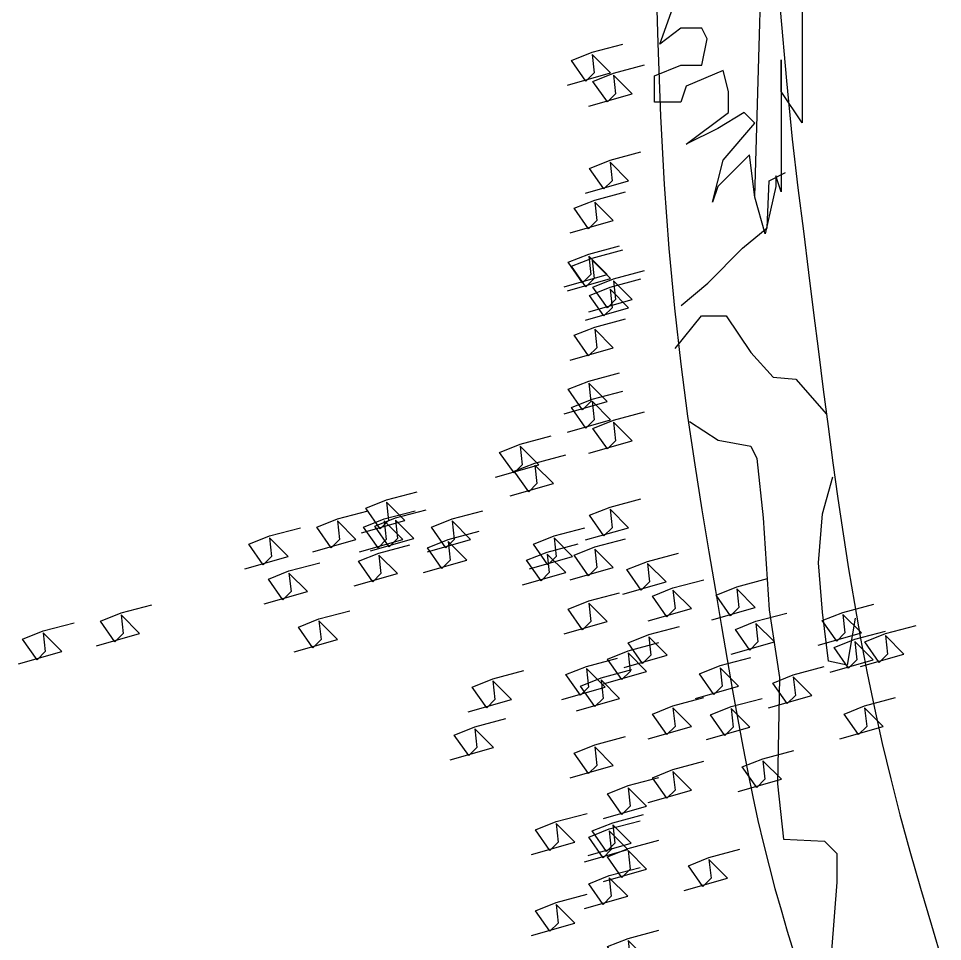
# Model space of a CAD drawing. Header units: metres. Extents: x -109 to 591, y -5 to 592.
# Drawn here: x 474.5478 to 475.0271, y 7.3608 to 7.8392 of the extents above; entities that cross this region are included whole.
import ezdxf

# ---------------------------------------------------------------- set-up
doc = ezdxf.new("R2010")
doc.units = ezdxf.units.M
doc.header["$LTSCALE"] = 0.03
doc.layers.add('ARBOLES', color=118, linetype='Continuous')
doc.layers.add('Areas verdes', color=74, linetype='Continuous')

# ---------------------------------------------------------------- blocks, each defined once
blk = doc.blocks.new('palm1')
at = {"layer": 'ARBOLES', "color": 108}
for points in [[(296.1508, 20.09804), (296.14472, 20.30457)], [(296.12345, 20.23775), (296.12345, 20.18612), (296.12345, 20.16486), (296.12345, 20.14056), (296.13561, 20.15856), (296.13561, 20.17678), (296.13561, 20.14337), (296.13561, 20.10085), (296.13865, 20.10997), (296.13865, 20.10389), (296.14473, 20.07656), (296.15081, 20.09782), (296.15385, 20.12211), (296.17208, 20.10389), (296.17512, 20.09478), (296.16904, 20.11908), (296.15081, 20.14034), (296.15689, 20.14641), (296.17208, 20.1373), (296.19032, 20.12819), (296.166, 20.14641), (296.166, 20.15856), (296.16904, 20.17071), (296.19032, 20.1616), (296.19336, 20.15249), (296.20855, 20.15249), (296.20855, 20.16767), (296.19336, 20.17375), (296.1812, 20.17375), (296.17816, 20.18893), (296.1812, 20.19501), (296.19336, 20.19501), (296.20551, 20.18589), (296.19032, 20.22841)]]:
    blk.add_lwpolyline(points, dxfattribs=at)
at = {"layer": 'ARBOLES', "color": 33}
for points in [[(296.2079, 20.23137), (296.20673, 20.18637), (296.20511, 20.14435), (296.20295, 20.10506), (296.20021, 20.06825), (296.19697, 20.0338), (296.19334, 20.0016), (296.18945, 19.97158), (296.1854, 19.94362), (296.18132, 19.91763), (296.17731, 19.89353), (296.17349, 19.87121), (296.16996, 19.85056), (296.16667, 19.83142), (296.16357, 19.81363), (296.16061, 19.797), (296.15772, 19.78137), (296.15485, 19.76657), (296.15195, 19.75242), (296.14895, 19.73874), (296.14581, 19.7254), (296.14253, 19.71237), (296.13914, 19.69965), (296.13565, 19.68723), (296.13209, 19.67512), (296.12847, 19.66331)], [(296.13606, 20.20574), (296.13257, 20.16468), (296.12918, 20.13121), (296.12591, 20.1031), (296.12276, 20.07808), (296.11977, 20.05426), (296.11688, 20.0312), (296.11408, 20.00881), (296.11131, 19.98701), (296.10854, 19.9657), (296.10573, 19.94481), (296.10285, 19.92424), (296.09985, 19.90391), (296.0967, 19.88374), (296.09336, 19.86367), (296.08979, 19.84363), (296.08594, 19.82358), (296.0818, 19.80344), (296.0773, 19.78318), (296.07242, 19.76272), (296.06713, 19.74201), (296.06139, 19.72102), (296.05531, 19.6998), (296.049, 19.67843), (296.04258, 19.65698)], [(296.19319, 20.03531), (296.17785, 20.04828), (296.1578, 20.06832), (296.14364, 20.08011), (296.14246, 20.10722), (296.13303, 20.11194)], [(296.19673, 20.01056), (296.18139, 20.02942), (296.16724, 20.02942), (296.15308, 20.0082), (296.14011, 19.99405), (296.12713, 19.99287), (296.10944, 19.97283)], [(296.18845, 19.96845), (296.17193, 19.95784), (296.15306, 19.9543), (296.14952, 19.94723), (296.14598, 19.91305), (296.14244, 19.86), (296.13654, 19.8211), (296.13772, 19.7598), (296.13419, 19.72797), (296.11059, 19.72679), (296.10352, 19.71972), (296.10352, 19.70321), (296.10941, 19.62659), (296.09054, 19.62069), (296.08818, 19.60419), (296.10941, 19.60891)], [(296.0929, 19.85528), (296.09762, 19.82817), (296.10823, 19.83053), (296.11177, 19.85882), (296.11413, 19.88711), (296.11177, 19.9154), (296.10587, 19.93662)]]:
    blk.add_lwpolyline(points, dxfattribs=at)

msp = doc.modelspace()

# ---------------------------------------------------------------- linework, layer by layer
at = {"layer": 'Areas verdes'}
for points in [[(474.83254, 7.80465), (474.85495, 7.81104), (474.84534, 7.82064), (474.84641, 7.81104), (474.84214, 7.80678), (474.83467, 7.81744), (474.84534, 7.82171), (474.86135, 7.82597)], [(474.84363, 7.79383), (474.86604, 7.80023), (474.85644, 7.80982), (474.8575, 7.80023), (474.85324, 7.79596), (474.84577, 7.80662), (474.85644, 7.81089), (474.87244, 7.81515)], [(474.84186, 7.74876), (474.86427, 7.75516), (474.85467, 7.76475), (474.85573, 7.75516), (474.85147, 7.75089), (474.844, 7.76155), (474.85467, 7.76582), (474.87067, 7.77008)], [(474.83393, 7.72807), (474.85634, 7.73447), (474.84674, 7.74407), (474.8478, 7.73447), (474.84353, 7.73021), (474.83606, 7.74087), (474.84674, 7.74513), (474.86274, 7.7494)], [(474.83082, 7.70011), (474.85323, 7.70651), (474.84362, 7.7161), (474.84469, 7.70651), (474.84042, 7.70224), (474.83295, 7.71291), (474.84362, 7.71717), (474.85963, 7.72144)], [(474.83254, 7.69803), (474.85495, 7.70443), (474.84534, 7.71402), (474.84641, 7.70443), (474.84214, 7.70016), (474.83467, 7.71082), (474.84534, 7.71509), (474.86135, 7.71935)], [(474.84363, 7.68721), (474.86604, 7.69361), (474.85644, 7.7032), (474.8575, 7.69361), (474.85324, 7.68934), (474.84577, 7.70001), (474.85644, 7.70427), (474.87244, 7.70854)], [(474.84186, 7.68291), (474.86427, 7.68931), (474.85467, 7.6989), (474.85573, 7.68931), (474.85147, 7.68504), (474.844, 7.6957), (474.85467, 7.69997), (474.87067, 7.70423)], [(474.83393, 7.66222), (474.85634, 7.66862), (474.84674, 7.67822), (474.8478, 7.66862), (474.84353, 7.66436), (474.83606, 7.67502), (474.84674, 7.67928), (474.86274, 7.68355)], [(474.83082, 7.63426), (474.85323, 7.64066), (474.84362, 7.65025), (474.84469, 7.64066), (474.84042, 7.63639), (474.83295, 7.64705), (474.84362, 7.65132), (474.85963, 7.65558)], [(474.83254, 7.62482), (474.85495, 7.63122), (474.84534, 7.64082), (474.84641, 7.63122), (474.84214, 7.62696), (474.83467, 7.63762), (474.84534, 7.64188), (474.86135, 7.64615)], [(474.84363, 7.61401), (474.86604, 7.6204), (474.85644, 7.63), (474.8575, 7.6204), (474.85324, 7.61614), (474.84577, 7.6268), (474.85644, 7.63107), (474.87244, 7.63533)], [(474.79525, 7.60154), (474.81766, 7.60794), (474.80806, 7.61753), (474.80912, 7.60794), (474.80485, 7.60367), (474.79738, 7.61433), (474.80806, 7.6186), (474.82406, 7.62286)], [(474.80283, 7.59175), (474.82524, 7.59815), (474.81564, 7.60774), (474.8167, 7.59815), (474.81244, 7.59388), (474.80497, 7.60455), (474.81564, 7.60881), (474.83164, 7.61308)], [(474.72582, 7.57262), (474.74823, 7.57902), (474.73863, 7.58861), (474.73969, 7.57902), (474.73542, 7.57475), (474.72795, 7.58541), (474.73863, 7.58968), (474.75463, 7.59394)], [(474.84186, 7.56894), (474.86427, 7.57533), (474.85467, 7.58493), (474.85573, 7.57533), (474.85147, 7.57107), (474.844, 7.58173), (474.85467, 7.586), (474.87067, 7.59026)], [(474.70047, 7.56279), (474.72288, 7.56919), (474.71327, 7.57879), (474.71434, 7.56919), (474.71007, 7.56493), (474.7026, 7.57559), (474.71327, 7.57985), (474.72928, 7.58412)], [(474.7247, 7.56279), (474.74711, 7.56919), (474.7375, 7.57879), (474.73857, 7.56919), (474.7343, 7.56493), (474.72683, 7.57559), (474.7375, 7.57985), (474.75351, 7.58412)], [(474.73048, 7.56331), (474.75289, 7.5697), (474.74329, 7.5793), (474.74435, 7.5697), (474.74008, 7.56544), (474.73261, 7.5761), (474.74329, 7.58037), (474.75929, 7.58463)], [(474.75994, 7.56279), (474.78235, 7.56919), (474.77274, 7.57879), (474.77381, 7.56919), (474.76954, 7.56493), (474.76207, 7.57559), (474.77274, 7.57985), (474.78875, 7.58412)], [(474.66522, 7.55399), (474.68763, 7.56039), (474.67803, 7.56998), (474.6791, 7.56039), (474.67483, 7.55612), (474.66736, 7.56679), (474.67803, 7.57105), (474.69404, 7.57532)], [(474.75789, 7.55211), (474.7803, 7.55851), (474.7707, 7.56811), (474.77176, 7.55851), (474.76749, 7.55425), (474.76003, 7.56491), (474.7707, 7.56917), (474.7867, 7.57344)], [(474.8128, 7.55399), (474.83521, 7.56039), (474.82561, 7.56998), (474.82667, 7.56039), (474.82241, 7.55612), (474.81494, 7.56679), (474.82561, 7.57105), (474.84161, 7.57532)], [(474.83393, 7.54825), (474.85634, 7.55465), (474.84674, 7.56425), (474.8478, 7.55465), (474.84353, 7.55038), (474.83606, 7.56105), (474.84674, 7.56531), (474.86274, 7.56958)], [(474.72198, 7.54515), (474.74439, 7.55154), (474.73479, 7.56114), (474.73585, 7.55154), (474.73159, 7.54728), (474.72412, 7.55794), (474.73479, 7.5622), (474.75079, 7.56647)], [(474.80923, 7.54565), (474.83164, 7.55205), (474.82204, 7.56164), (474.82311, 7.55205), (474.81884, 7.54778), (474.81137, 7.55844), (474.82204, 7.56271), (474.83804, 7.56697)], [(474.86126, 7.54079), (474.88367, 7.54718), (474.87407, 7.55678), (474.87513, 7.54718), (474.87087, 7.54292), (474.8634, 7.55358), (474.87407, 7.55785), (474.89007, 7.56211)], [(474.67534, 7.53582), (474.69775, 7.54222), (474.68814, 7.55182), (474.68921, 7.54222), (474.68494, 7.53796), (474.67747, 7.54862), (474.68814, 7.55288), (474.70415, 7.55715)], [(474.87449, 7.52702), (474.8969, 7.53342), (474.88729, 7.54301), (474.88836, 7.53342), (474.88409, 7.52915), (474.87662, 7.53981), (474.88729, 7.54408), (474.9033, 7.54834)], [(474.90752, 7.52758), (474.92993, 7.53398), (474.92032, 7.54357), (474.92139, 7.53398), (474.91712, 7.52971), (474.90965, 7.54038), (474.92032, 7.54464), (474.93633, 7.54891)], [(474.83082, 7.52029), (474.85323, 7.52669), (474.84362, 7.53628), (474.84469, 7.52669), (474.84042, 7.52242), (474.83295, 7.53308), (474.84362, 7.53735), (474.85963, 7.54161)], [(474.58827, 7.51407), (474.61068, 7.52047), (474.60107, 7.53007), (474.60214, 7.52047), (474.59787, 7.51621), (474.5904, 7.52687), (474.60107, 7.53113), (474.61708, 7.5354)], [(474.96258, 7.51438), (474.98499, 7.52077), (474.97539, 7.53037), (474.97646, 7.52077), (474.97219, 7.51651), (474.96472, 7.52717), (474.97539, 7.53144), (474.9914, 7.5357)], [(474.69089, 7.51097), (474.7133, 7.51736), (474.70369, 7.52696), (474.70476, 7.51736), (474.70049, 7.5131), (474.69302, 7.52376), (474.70369, 7.52803), (474.7197, 7.53229)], [(474.9175, 7.50974), (474.93991, 7.51613), (474.9303, 7.52573), (474.93137, 7.51613), (474.9271, 7.51187), (474.91963, 7.52253), (474.9303, 7.5268), (474.94631, 7.53106)], [(474.54784, 7.50475), (474.57025, 7.51115), (474.56065, 7.52075), (474.56172, 7.51115), (474.55745, 7.50688), (474.54998, 7.51755), (474.56065, 7.52181), (474.57666, 7.52608)], [(474.86191, 7.50282), (474.88432, 7.50922), (474.87471, 7.51881), (474.87578, 7.50922), (474.87151, 7.50495), (474.86404, 7.51561), (474.87471, 7.51988), (474.89072, 7.52414)], [(474.98461, 7.50337), (475.00702, 7.50977), (474.99742, 7.51936), (474.99848, 7.50977), (474.99421, 7.5055), (474.98674, 7.51617), (474.99742, 7.52043), (475.01342, 7.5247)], [(474.96877, 7.50042), (474.99118, 7.50682), (474.98158, 7.51641), (474.98264, 7.50682), (474.97837, 7.50255), (474.9709, 7.51322), (474.98158, 7.51748), (474.99758, 7.52175)], [(474.85118, 7.49442), (474.87359, 7.50082), (474.86399, 7.51041), (474.86506, 7.50082), (474.86079, 7.49655), (474.85332, 7.50721), (474.86399, 7.51148), (474.87999, 7.51574)], [(474.82967, 7.48634), (474.85208, 7.49274), (474.84248, 7.50234), (474.84354, 7.49274), (474.83927, 7.48847), (474.8318, 7.49914), (474.84248, 7.5034), (474.85848, 7.50767)], [(474.89888, 7.48675), (474.92129, 7.49315), (474.91169, 7.50275), (474.91276, 7.49315), (474.90849, 7.48889), (474.90102, 7.49955), (474.91169, 7.50381), (474.9277, 7.50808)], [(474.78107, 7.4799), (474.80347, 7.48629), (474.79387, 7.49589), (474.79494, 7.48629), (474.79067, 7.48203), (474.7832, 7.49269), (474.79387, 7.49696), (474.80988, 7.50122)], [(474.8372, 7.48045), (474.85961, 7.48684), (474.85001, 7.49644), (474.85107, 7.48684), (474.8468, 7.48258), (474.83933, 7.49324), (474.85001, 7.49751), (474.86601, 7.50177)], [(474.9369, 7.48201), (474.95931, 7.4884), (474.9497, 7.498), (474.95077, 7.4884), (474.9465, 7.48414), (474.93903, 7.4948), (474.9497, 7.49907), (474.96571, 7.50333)], [(474.87448, 7.46596), (474.89689, 7.47235), (474.88728, 7.48195), (474.88835, 7.47235), (474.88408, 7.46809), (474.87661, 7.47875), (474.88728, 7.48302), (474.90329, 7.48728)], [(474.90466, 7.46553), (474.92707, 7.47193), (474.91747, 7.48152), (474.91853, 7.47193), (474.91426, 7.46766), (474.90679, 7.47833), (474.91747, 7.48259), (474.93347, 7.48686)], [(474.97387, 7.46594), (474.99628, 7.47234), (474.98668, 7.48194), (474.98775, 7.47234), (474.98348, 7.46808), (474.97601, 7.47874), (474.98668, 7.483), (475.00269, 7.48727)], [(474.77174, 7.45504), (474.79415, 7.46144), (474.78454, 7.47103), (474.78561, 7.46144), (474.78134, 7.45717), (474.77387, 7.46783), (474.78454, 7.4721), (474.80055, 7.47636)], [(474.83393, 7.44572), (474.85634, 7.45212), (474.84674, 7.46171), (474.8478, 7.45212), (474.84353, 7.44785), (474.83606, 7.45851), (474.84674, 7.46278), (474.86274, 7.46704)], [(474.9211, 7.43853), (474.94351, 7.44493), (474.93391, 7.45452), (474.93497, 7.44493), (474.9307, 7.44066), (474.92323, 7.45133), (474.93391, 7.45559), (474.94991, 7.45986)], [(474.87448, 7.43294), (474.89689, 7.43934), (474.88728, 7.44894), (474.88835, 7.43934), (474.88408, 7.43508), (474.87661, 7.44574), (474.88728, 7.45), (474.90329, 7.45427)], [(474.85118, 7.42456), (474.87359, 7.43096), (474.86399, 7.44055), (474.86506, 7.43096), (474.86079, 7.42669), (474.85332, 7.43735), (474.86399, 7.44162), (474.87999, 7.44588)], [(474.81389, 7.40593), (474.8363, 7.41233), (474.8267, 7.42192), (474.82777, 7.41233), (474.8235, 7.40806), (474.81603, 7.41872), (474.8267, 7.42299), (474.84271, 7.42725)], [(474.84144, 7.40213), (474.86385, 7.40853), (474.85424, 7.41812), (474.85531, 7.40853), (474.85104, 7.40426), (474.84357, 7.41493), (474.85424, 7.41919), (474.87025, 7.42346)], [(474.84326, 7.40533), (474.86567, 7.41172), (474.85606, 7.42132), (474.85713, 7.41172), (474.85286, 7.40746), (474.84539, 7.41812), (474.85606, 7.42239), (474.87207, 7.42665)], [(474.85118, 7.39196), (474.87359, 7.39836), (474.86399, 7.40795), (474.86506, 7.39836), (474.86079, 7.39409), (474.85332, 7.40475), (474.86399, 7.40902), (474.87999, 7.41328)], [(474.89313, 7.3873), (474.91554, 7.3937), (474.90594, 7.40329), (474.90701, 7.3937), (474.90274, 7.38943), (474.89527, 7.4001), (474.90594, 7.40436), (474.92195, 7.40863)], [(474.84144, 7.37792), (474.86385, 7.38432), (474.85424, 7.39391), (474.85531, 7.38432), (474.85104, 7.38005), (474.84357, 7.39072), (474.85424, 7.39498), (474.87025, 7.39925)], [(474.81389, 7.36401), (474.8363, 7.37041), (474.8267, 7.38001), (474.82777, 7.37041), (474.8235, 7.36615), (474.81603, 7.37681), (474.8267, 7.38107), (474.84271, 7.38534)], [(474.85118, 7.34538), (474.87359, 7.35178), (474.86399, 7.36138), (474.86506, 7.35178), (474.86079, 7.34752), (474.85332, 7.35818), (474.86399, 7.36244), (474.87999, 7.36671)]]:
    msp.add_lwpolyline(points, dxfattribs=at)

# ---------------------------------------------------------------- block references
at = {"layer": 'ARBOLES', "color": 35, "xscale": -0.9000000000000004, "yscale": 0.9, "zscale": 0.9}
msp.add_blockref('palm1', (741.4654, -10.34133), dxfattribs=at)

doc.saveas('drawing.dxf')
